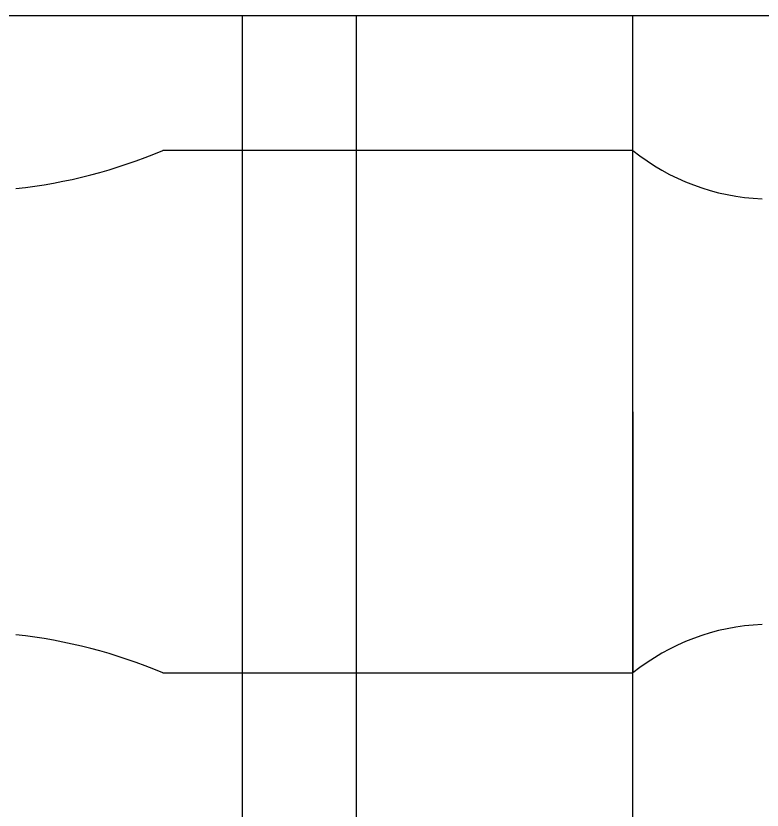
# Model space of a CAD drawing. Header units: millimetres. Extents: x -20242 to 39158, y -15780 to 26220.
# Drawn here: x -3635 to -2619, y 16318 to 17400 of the extents above; entities that cross this region are included whole.
import ezdxf

# ---------------------------------------------------------------- set-up
doc = ezdxf.new("R2010")
doc.units = ezdxf.units.MM

msp = doc.modelspace()

# ---------------------------------------------------------------- linework, layer by layer
for p, q in [((-2114.408, 17399.832), (-10151.479, 17399.262)), ((-3327.207, 17399.746), (-3327.207, 14924.586)), ((-3171.577, 14966.012), (-3171.577, 17399.757)), ((-2795.207, 14988.475), (-2795.207, 17399.784)), ((-2795.207, 17216.586), (-3435.207, 17216.586)), ((-2795.207, 16860.586), (-2795.207, 17216.586)), ((-2795.207, 16860.586), (-2795.207, 16504.586)), ((-3435.207, 16504.586), (-2795.207, 16504.586))]:
    msp.add_line(p, q)
for centre, radius, start, end in [((-3709.421, 17860.641), 700, 276.085956, 293.062476), ((-2607.173, 17450.345), 300, 231.186936, 267.700973), ((-2607.173, 16270.828), 300, 92.299027, 128.813064), ((-3709.421, 15860.531), 700, 66.937524, 83.914044)]:
    msp.add_arc(centre, radius, start, end)

doc.saveas('drawing.dxf')
